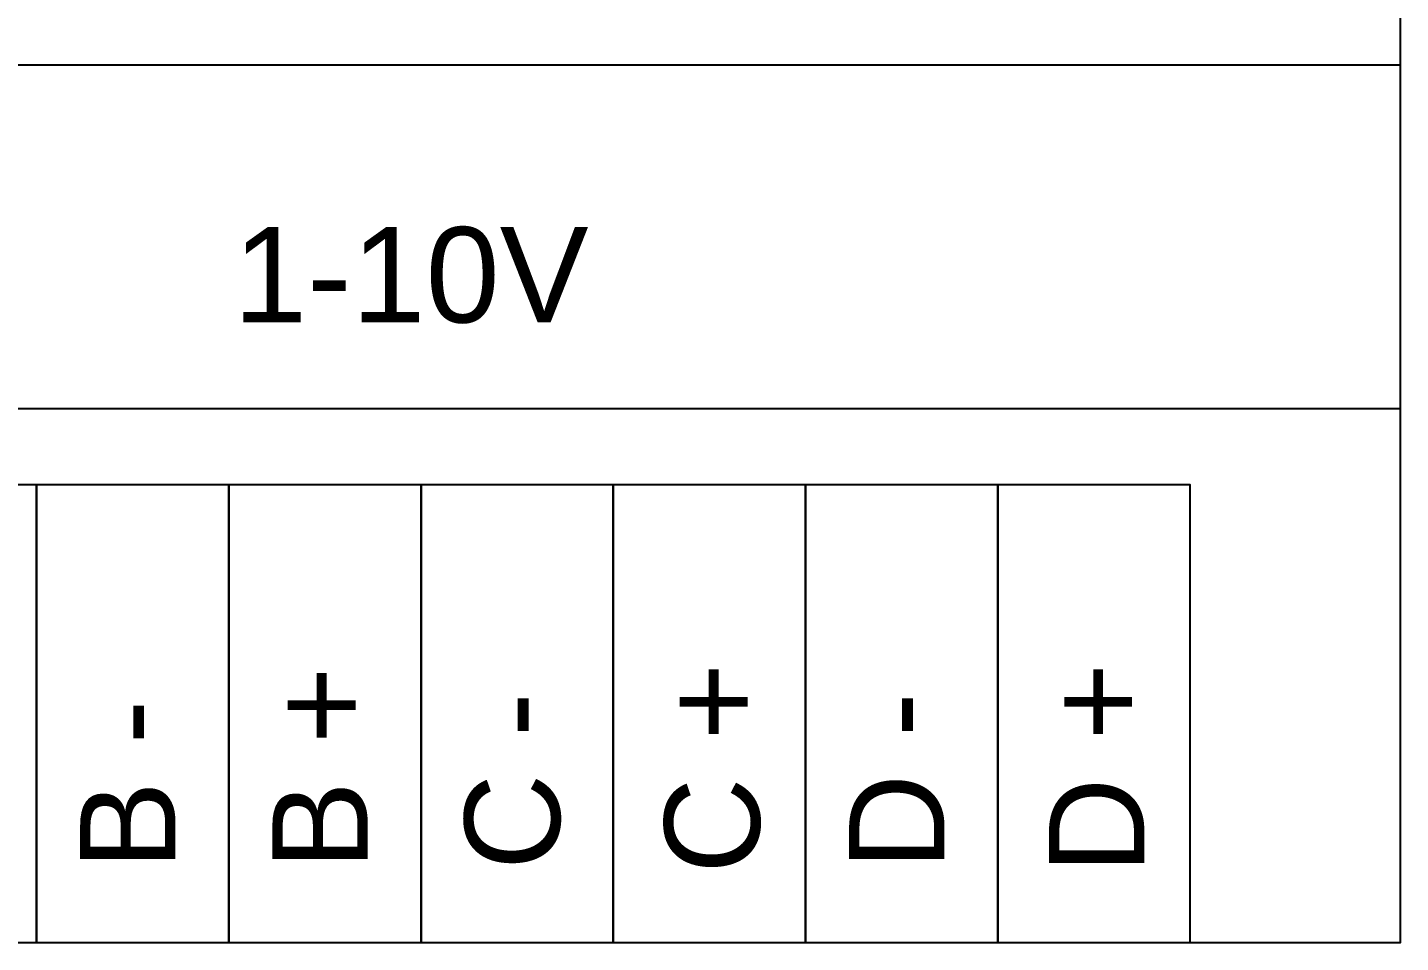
# Model space of a CAD drawing. Header units: millimetres. Extents: x 2151 to 5908, y -441 to 3322.
# Drawn here: x 3448.67 to 3484.67, y 3192.66 to 3216.64 of the extents above; entities that cross this region are included whole.
import ezdxf

# ---------------------------------------------------------------- set-up
doc = ezdxf.new("R2010")
doc.units = ezdxf.units.MM
for name, color, linetype in [('Beschriftung', 7, 'Continuous'), ('Gehäuse', 7, 'Continuous'), ('Klemmen', 7, 'Continuous')]:
    doc.layers.add(name, color=color, linetype=linetype)
doc.styles.add('ARIAL', font='arial.ttf')

# ---------------------------------------------------------------- blocks, each defined once
blk = doc.blocks.new('*U118')
at = {"layer": 'Gehäuse'}
for p, q in [((0, 23), (72, 23)), ((0, 14), (72, 14))]:
    blk.add_line(p, q, dxfattribs=at)
blk.add_lwpolyline([(0, 0), (72, 0), (72, 91), (0, 91)], close=True, dxfattribs=at)
blk = doc.blocks.new('A$C6b96852a')
blk.add_lwpolyline([(0, 0), (5.04, 0), (5.04, 12), (0, 12)], close=True)
at = {"style": 'ARIAL'}
blk.add_attdef('5', (3.64, 1.9), '', height=2.5, rotation=90, dxfattribs=at)
blk = doc.blocks.new('*U121')
at = {"layer": 'Klemmen'}
for points in [[(-15.12, -12), (-10.08, -12), (-10.08, 0), (-15.12, 0)], [(-10.08, -12), (-5.04, -12), (-5.04, 0), (-10.08, 0)], [(-5.04, -12), (0, -12), (0, 0), (-5.04, 0)], [(0, -12), (5.04, -12), (5.04, 0), (0, 0)], [(5.04, -12), (10.08, -12), (10.08, 0), (5.04, 0)], [(10.08, -12), (15.12, -12), (15.12, 0), (10.08, 0)], [(15.12, -12), (20.16, -12), (20.16, 0), (15.12, 0)]]:
    blk.add_lwpolyline(points, close=True, dxfattribs=at)
for p in [(5.04, -12), (15.12, -12)]:
    blk.add_blockref('A$C6b96852a', p, dxfattribs=at)
at = {"layer": 'Klemmen', "style": 'ARIAL'}
for tag, p in [('4', (-1.4, -10.1)), ('1', (-16.52, -10.1)), ('2', (-11.48, -10.1)), ('3', (-6.44, -10.1)), ('5', (3.64, -10.1)), ('6', (8.88, -10.2)), ('7', (13.72, -10.1)), ('8', (18.96, -10.2))]:
    blk.add_attdef(tag, p, '', height=2.5, rotation=90, dxfattribs=at)
blk = doc.blocks.new('AKD-0410V.02')
at = {"layer": 'Gehäuse'}
blk.add_blockref('*U118', (0, 0), dxfattribs=at)
ref = blk.add_blockref('*U121', (46.32, 12), dxfattribs=at)
ref.add_attrib('3', 'B -', (39.88, 1.9), dxfattribs={"layer": 'Klemmen', "height": 2.5, "rotation": 90, "style": 'ARIAL'})
ref.add_attrib('4', 'B +', (44.92, 1.9), dxfattribs={"layer": 'Klemmen', "height": 2.5, "rotation": 90, "style": 'ARIAL'})
ref.add_attrib('5', 'C -', (49.96, 1.9), dxfattribs={"layer": 'Klemmen', "height": 2.5, "rotation": 90, "style": 'ARIAL'})
ref.add_attrib('6', 'C +', (55.2, 1.8), dxfattribs={"layer": 'Klemmen', "height": 2.5, "rotation": 90, "style": 'ARIAL'})
ref.add_attrib('7', 'D -', (60.04, 1.9), dxfattribs={"layer": 'Klemmen', "height": 2.5, "rotation": 90, "style": 'ARIAL'})
ref.add_attrib('8', 'D +', (65.28, 1.8), dxfattribs={"layer": 'Klemmen', "height": 2.5, "rotation": 90, "style": 'ARIAL'})
at = {"layer": 'Beschriftung', "style": 'ARIAL'}
blk.add_text('1-10V', height=2.5, dxfattribs=at).set_placement((41.392, 16.251))
blk = doc.blocks.new('MDT_CAD_AKD-0410V02')
blk.add_blockref('AKD-0410V.02', (10, 10))

msp = doc.modelspace()

# ---------------------------------------------------------------- block references
msp.add_blockref('MDT_CAD_AKD-0410V02', (3402.666, 3182.661))

doc.saveas('drawing.dxf')
